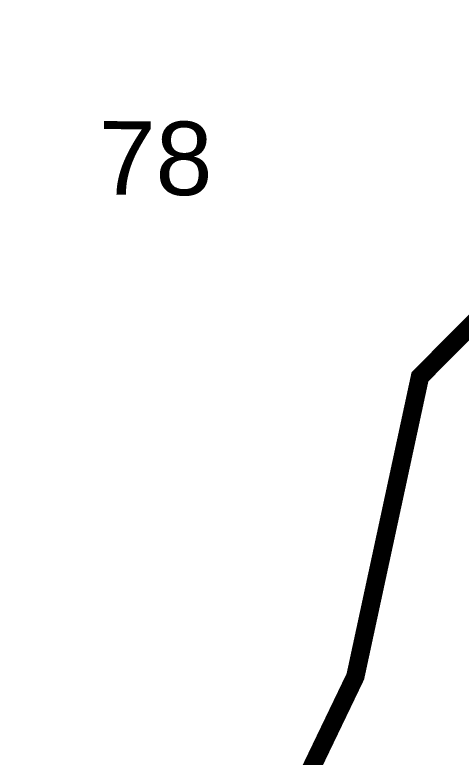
# Model space of a CAD drawing. Header units: metres. Extents: x 326467 to 340077, y 1811030 to 1824953.
# Drawn here: x 327341.1 to 327414.8, y 1813816.3 to 1813939 of the extents above; entities that cross this region are included whole.
import ezdxf

# ---------------------------------------------------------------- set-up
doc = ezdxf.new("R2010")
doc.units = ezdxf.units.M
doc.header["$MEASUREMENT"] = 0
for name, color, linetype in [('CRZ LINE FOR RIVER OR CREEK', 84, 'Continuous'), ('NDZ-200M FROM CRZ', 30, 'Continuous'), ('SURVEY NO.', 7, 'Continuous')]:
    doc.layers.add(name, color=color, linetype=linetype)
doc.styles.add('PDF Arial', font='arial.ttf')

# ---------------------------------------------------------------- blocks, each defined once
blk = doc.blocks.new('16')
at = {"layer": 'CRZ LINE FOR RIVER OR CREEK', "ltscale": 0.1, "const_width": 3.03, "flags": 128}
blk.add_lwpolyline([(327158.85, 1813700.03), (327213.89, 1813712.78), (327272.45, 1813704.24), (327286.56, 1813700.09), (327325.28, 1813740.22), (327348.2, 1813753.03), (327361.03, 1813768.06), (327382.56, 1813798.89), (327397.34, 1813829.64), (327408.01, 1813879.17), (327445.29, 1813916.7), (327486.72, 1813949.66), (327499.51, 1813958.64), (327505.39, 1814014.87), (327509.84, 1814082.48), (327518.21, 1814118.81), (327566.48, 1814162.64), (327591.94, 1814243.58)], dxfattribs=at)
at = {"layer": 'NDZ-200M FROM CRZ', "const_width": 3.03, "flags": 128}
blk.add_lwpolyline([(327591.94, 1814243.58), (327566.48, 1814162.64), (327518.21, 1814118.81), (327509.84, 1814082.48), (327505.39, 1814014.87), (327499.51, 1813958.64), (327486.72, 1813949.66), (327445.29, 1813916.7), (327408.01, 1813879.17), (327397.34, 1813829.64), (327382.56, 1813798.89), (327361.03, 1813768.06), (327348.2, 1813753.03), (327325.28, 1813740.22), (327286.56, 1813700.09), (327272.45, 1813704.24), (327213.89, 1813712.78), (327158.85, 1813700.03)], dxfattribs=at)
at = {"layer": 'SURVEY NO.', "insert": (327354.88, 1813909.12), "char_height": 12.129, "attachment_point": 7, "rotation": 359.5579, "style": 'PDF Arial'}
blk.add_mtext('78', dxfattribs=at)

msp = doc.modelspace()

# ---------------------------------------------------------------- block references
msp.add_blockref('16', (0, 0))

doc.saveas('drawing.dxf')
